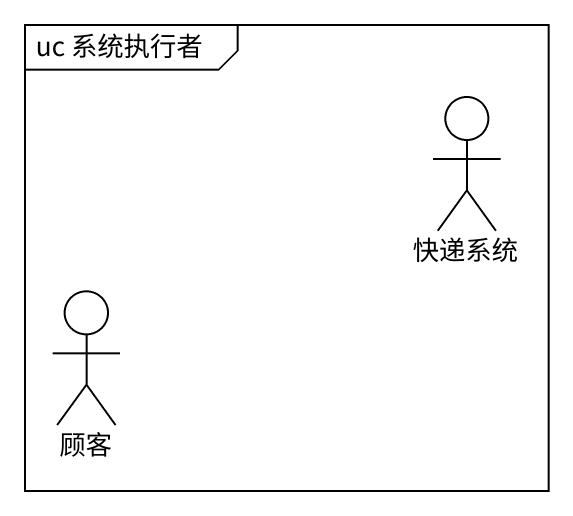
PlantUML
@startuml
mainframe uc 系统执行者
actor 快递系统
actor 顾客
@enduml
